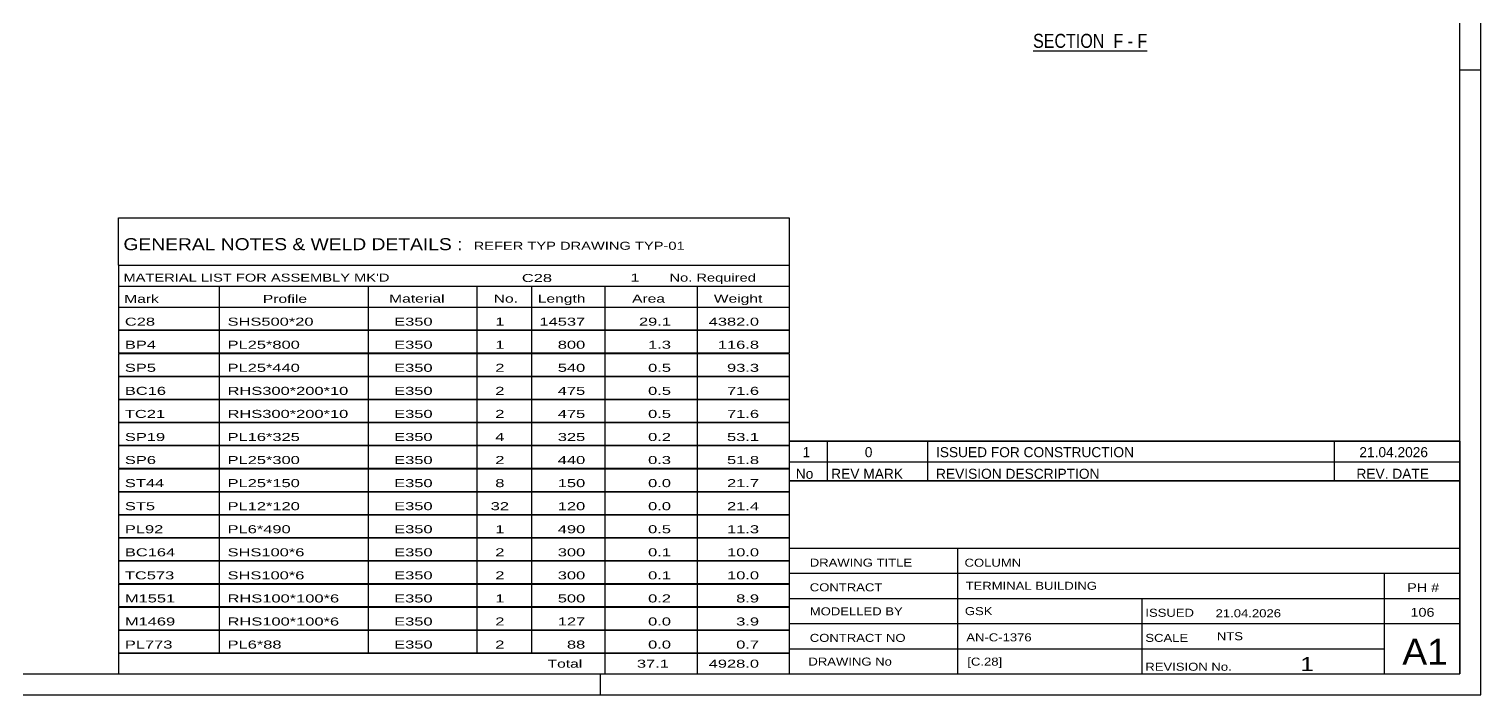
# Model space of a CAD drawing. Header units: millimetres. Extents: x -130 to 464, y -182 to 238.
# Drawn here: x 117.4 to 463.8, y -181.9 to -23.1 of the extents above; entities that cross this region are included whole.
import ezdxf

# ---------------------------------------------------------------- set-up
doc = ezdxf.new("R2010")
doc.units = ezdxf.units.MM
doc.styles.add('Arial Narrow', font='ARIALN.TTF', dxfattribs={"height": 0.2})

# ---------------------------------------------------------------- blocks, each defined once
blk = doc.blocks.new('Unknown-284928763-1134')
at = {"color": 5, "linetype": 'Continuous'}
for p, q in [((463.79, -181.93), (463.79, 238.07)), ((458.79, -176.93), (458.79, 233.07)), ((463.79, -32.93), (458.79, -32.93)), ((-125.21, -176.93), (458.79, -176.93)), ((253.79, -181.93), (253.79, -176.93)), ((-130.21, -181.93), (463.79, -181.93))]:
    blk.add_line(p, q, dxfattribs=at)
blk = doc.blocks.new('Unknown-284928763-15 - 3605')
at = {"color": 6, "linetype": 'Continuous'}
blk.add_line((356.95, -28.37), (384.17, -28.37), dxfattribs=at)
at = {"color": 0, "linetype": 'Continuous'}
blk.add_wipeout([(375.06, -27.62), (375.06, -24.12), (356.95, -24.12), (356.95, -27.62)], dxfattribs=at)
at = {"color": 7, "linetype": 'Continuous', "style": 'Arial Narrow'}
blk.add_text('SECTION ', height=3.34, dxfattribs=at).set_placement((356.95, -27.62))
at = {"color": 0, "linetype": 'Continuous'}
blk.add_wipeout([(378.45, -27.62), (378.45, -24.12), (376.11, -24.12), (376.11, -27.62)], dxfattribs=at)
blk.add_wipeout([(380.78, -27.62), (380.78, -24.12), (379.5, -24.12), (379.5, -27.62)], dxfattribs=at)
at = {"color": 7, "linetype": 'Continuous', "style": 'Arial Narrow'}
blk.add_text('F', height=3.34, dxfattribs=at).set_placement((376.11, -27.62))
at = {"color": 0, "linetype": 'Continuous'}
blk.add_wipeout([(384.17, -27.62), (384.17, -24.12), (381.83, -24.12), (381.83, -27.62)], dxfattribs=at)
at = {"color": 7, "linetype": 'Continuous', "style": 'Arial Narrow'}
for s, p in [('-', (379.5, -27.62)), ('F', (381.83, -27.62))]:
    blk.add_text(s, height=3.34, dxfattribs=at).set_placement(p)
blk = doc.blocks.new('Unknown-284928763-7226')
at = {"color": 7, "linetype": 'Continuous'}
for p, q in [((298.79, -130.88), (298.79, -176.93)), ((298.79, -130.88), (458.79, -130.88)), ((458.79, -130.93), (458.79, -176.93)), ((298.79, -146.93), (458.79, -146.93)), ((338.93, -146.93), (338.93, -176.93)), ((298.79, -152.93), (458.79, -152.93)), ((440.79, -176.88), (440.79, -152.88)), ((298.79, -158.93), (458.79, -158.93)), ((382.93, -158.93), (382.93, -176.93)), ((298.79, -164.93), (458.79, -164.93)), ((298.79, -170.93), (440.79, -170.93)), ((298.79, -176.93), (458.79, -176.93))]:
    blk.add_line(p, q, dxfattribs=at)
at = {"color": 7, "style": 'Arial Narrow'}
for s, height, width, p in [('DRAWING TITLE', 1.9089, 1.425378, (303.68, -151.33)), ('COLUMN', 1.909, 1.425378, (340.6, -151.35)), ('CONTRACT', 1.909, 1.425378, (303.68, -157.22)), ('TERMINAL BUILDING', 1.9089, 1.425378, (340.85, -156.86)), ('MODELLED BY', 1.9089, 1.425378, (303.68, -162.95)), ('GSK', 1.909, 1.425378, (340.68, -162.89)), ('ISSUED', 1.909, 1.425378, (383.73, -163.29)), ('21.04.2026', 1.909, 1.425378, (400.49, -163.41)), ('CONTRACT NO', 1.9089, 1.425378, (303.68, -169.28)), ('AN-C-1376', 1.909, 1.425378, (341.02, -169.15)), ('SCALE', 1.909, 1.425378, (383.73, -169.28)), ('A1', 6.204, 1.25, (445.03, -174.73)), ('DRAWING No', 1.909, 1.425378, (303.35, -174.93)), ('[C.28]', 1.909, 1.425378, (341.26, -174.94)), ('1', 3.34, 1.5, (420.71, -176.25)), ('REVISION No.', 1.9089, 1.425378, (383.73, -176.16))]:
    blk.add_text(s, height=height, dxfattribs=dict(at, width=width)).set_placement(p)
at = {"color": 7, "linetype": 'Continuous', "style": 'Arial Narrow'}
for s, height, width, p in [('PH #', 2.1, 1.42538, (446.19, -157.38)), ('106', 2.1, 1.42538, (446.98, -163.28)), ('NTS', 1.909, 1.425378, (400.79, -168.88))]:
    blk.add_text(s, height=height, dxfattribs=dict(at, width=width)).set_placement(p)
blk = doc.blocks.new('Unknown-284928763-7227')
at = {"color": 7, "linetype": 'Continuous'}
for p, q in [((298.79, -121.38), (458.79, -121.38)), ((458.79, -121.38), (298.79, -121.38)), ((298.79, -121.38), (298.79, -126.38)), ((307.79, -121.38), (307.79, -126.38)), ((331.79, -121.38), (331.79, -126.38)), ((428.79, -121.38), (428.79, -126.38)), ((458.79, -121.38), (458.79, -126.38)), ((298.79, -126.38), (458.79, -126.38)), ((298.79, -126.38), (298.79, -130.88)), ((298.79, -126.38), (458.79, -126.38)), ((307.79, -126.38), (307.79, -130.88)), ((331.79, -126.38), (331.79, -130.88)), ((428.79, -126.38), (428.79, -130.88)), ((458.79, -126.38), (458.79, -130.88)), ((458.79, -130.88), (298.79, -130.88))]:
    blk.add_line(p, q, dxfattribs=at)
at = {"color": 7, "linetype": 'Continuous', "style": 'Arial Narrow'}
for s, height, width, p in [('1', 2.39, 1.196471, (301.95, -125.23)), ('0', 2.39, 1.196471, (316.8, -125.23)), ('ISSUED FOR CONSTRUCTION', 2.3861, 1.196471, (333.79, -125.23)), ('21.04.2026', 2.386, 1.196471, (434.79, -125.23)), ('No', 2.386, 1.2, (300.34, -130.38)), ('REV MARK', 2.386, 1.2, (308.79, -130.38)), ('REVISION DESCRIPTION', 2.3861, 1.2, (333.79, -130.38)), ('REV. DATE', 2.386, 1.2, (434.08, -130.38))]:
    blk.add_text(s, height=height, dxfattribs=dict(at, width=width)).set_placement(p)
blk = doc.blocks.new('Unknown-284928763-7228')
at = {"color": 7, "linetype": 'Continuous'}
for p, q in [((138.79, -68.18), (298.79, -68.18)), ((138.79, -79.43), (138.79, -68.18)), ((298.79, -68.18), (298.79, -79.43)), ((138.79, -79.43), (298.79, -79.43)), ((138.79, -79.43), (138.79, -84.43)), ((298.79, -79.43), (298.79, -84.43)), ((138.79, -84.43), (298.79, -84.43)), ((138.79, -84.43), (138.79, -89.43)), ((162.79, -84.43), (162.79, -89.43)), ((198.29, -84.43), (198.29, -89.43)), ((224.29, -84.43), (224.29, -89.43)), ((237.29, -84.43), (237.29, -89.43)), ((254.79, -84.43), (254.79, -89.43)), ((276.79, -84.43), (276.79, -89.43)), ((298.79, -84.43), (298.79, -89.43)), ((138.79, -89.43), (298.79, -89.43)), ((138.79, -89.48), (138.79, -94.88)), ((138.79, -89.48), (298.79, -89.48)), ((162.79, -89.43), (162.79, -94.93)), ((198.29, -89.43), (198.29, -94.93)), ((224.29, -89.43), (224.29, -94.93)), ((237.29, -89.43), (237.29, -94.93)), ((254.79, -89.43), (254.79, -94.93)), ((276.79, -89.43), (276.79, -94.93)), ((298.79, -89.48), (298.79, -94.88)), ((138.79, -94.88), (298.79, -94.88)), ((138.79, -94.98), (138.79, -100.38)), ((138.79, -94.98), (298.79, -94.98)), ((162.79, -94.93), (162.79, -100.43)), ((198.29, -94.93), (198.29, -100.43)), ((224.29, -94.93), (224.29, -100.43)), ((237.29, -94.93), (237.29, -100.43)), ((254.79, -94.93), (254.79, -100.43)), ((276.79, -94.93), (276.79, -100.43)), ((298.79, -94.98), (298.79, -100.38)), ((138.79, -100.38), (298.79, -100.38)), ((162.79, -100.43), (162.79, -105.93)), ((198.29, -100.43), (198.29, -105.93)), ((224.29, -100.43), (224.29, -105.93)), ((237.29, -100.43), (237.29, -105.93)), ((254.79, -100.43), (254.79, -105.93)), ((276.79, -100.43), (276.79, -105.93)), ((138.79, -100.48), (138.79, -105.88)), ((138.79, -100.48), (298.79, -100.48)), ((298.79, -100.48), (298.79, -105.88)), ((138.79, -105.88), (298.79, -105.88)), ((138.79, -105.98), (138.79, -111.38)), ((138.79, -105.98), (298.79, -105.98)), ((162.79, -105.93), (162.79, -111.43)), ((198.29, -105.93), (198.29, -111.43)), ((224.29, -105.93), (224.29, -111.43)), ((237.29, -105.93), (237.29, -111.43)), ((254.79, -105.93), (254.79, -111.43)), ((276.79, -105.93), (276.79, -111.43)), ((298.79, -105.98), (298.79, -111.38)), ((138.79, -111.38), (298.79, -111.38)), ((138.79, -111.48), (138.79, -116.88)), ((138.79, -111.48), (298.79, -111.48)), ((162.79, -111.43), (162.79, -116.93)), ((198.29, -111.43), (198.29, -116.93)), ((224.29, -111.43), (224.29, -116.93)), ((237.29, -111.43), (237.29, -116.93)), ((254.79, -111.43), (254.79, -116.93)), ((276.79, -111.43), (276.79, -116.93)), ((298.79, -111.48), (298.79, -116.88)), ((138.79, -116.88), (298.79, -116.88)), ((138.79, -116.98), (138.79, -122.38)), ((138.79, -116.98), (298.79, -116.98)), ((162.79, -116.93), (162.79, -122.43)), ((198.29, -116.93), (198.29, -122.43)), ((224.29, -116.93), (224.29, -122.43)), ((237.29, -116.93), (237.29, -122.43)), ((254.79, -116.93), (254.79, -122.43)), ((276.79, -116.93), (276.79, -122.43)), ((298.79, -116.98), (298.79, -122.38)), ((138.79, -122.38), (298.79, -122.38)), ((138.79, -122.48), (138.79, -127.88)), ((138.79, -122.48), (298.79, -122.48)), ((162.79, -122.43), (162.79, -127.93)), ((198.29, -122.43), (198.29, -127.93)), ((224.29, -122.43), (224.29, -127.93)), ((237.29, -122.43), (237.29, -127.93)), ((254.79, -122.43), (254.79, -127.93)), ((276.79, -122.43), (276.79, -127.93)), ((298.79, -122.48), (298.79, -127.88)), ((138.79, -127.88), (298.79, -127.88)), ((138.79, -127.98), (138.79, -133.38)), ((138.79, -127.98), (298.79, -127.98)), ((162.79, -127.93), (162.79, -133.43)), ((198.29, -127.93), (198.29, -133.43)), ((224.29, -127.93), (224.29, -133.43)), ((237.29, -127.93), (237.29, -133.43)), ((254.79, -127.93), (254.79, -133.43)), ((276.79, -127.93), (276.79, -133.43)), ((298.79, -127.98), (298.79, -133.38)), ((138.79, -133.38), (298.79, -133.38)), ((138.79, -133.48), (138.79, -138.88)), ((138.79, -133.48), (298.79, -133.48)), ((162.79, -133.43), (162.79, -138.93)), ((198.29, -133.43), (198.29, -138.93)), ((224.29, -133.43), (224.29, -138.93)), ((237.29, -133.43), (237.29, -138.93)), ((254.79, -133.43), (254.79, -138.93)), ((276.79, -133.43), (276.79, -138.93)), ((298.79, -133.48), (298.79, -138.88)), ((138.79, -138.88), (298.79, -138.88)), ((138.79, -138.98), (138.79, -144.38)), ((138.79, -138.98), (298.79, -138.98)), ((162.79, -138.93), (162.79, -144.43)), ((198.29, -138.93), (198.29, -144.43)), ((224.29, -138.93), (224.29, -144.43)), ((237.29, -138.93), (237.29, -144.43)), ((254.79, -138.93), (254.79, -144.43)), ((276.79, -138.93), (276.79, -144.43)), ((298.79, -138.98), (298.79, -144.38)), ((138.79, -144.38), (298.79, -144.38)), ((138.79, -144.48), (138.79, -149.88)), ((138.79, -144.48), (298.79, -144.48)), ((162.79, -144.43), (162.79, -149.93)), ((198.29, -144.43), (198.29, -149.93)), ((224.29, -144.43), (224.29, -149.93)), ((237.29, -144.43), (237.29, -149.93)), ((254.79, -144.43), (254.79, -149.93)), ((276.79, -144.43), (276.79, -149.93)), ((298.79, -144.48), (298.79, -149.88)), ((138.79, -149.88), (298.79, -149.88)), ((138.79, -149.98), (138.79, -155.38)), ((138.79, -149.98), (298.79, -149.98)), ((162.79, -149.93), (162.79, -155.43)), ((198.29, -149.93), (198.29, -155.43)), ((224.29, -149.93), (224.29, -155.43)), ((237.29, -149.93), (237.29, -155.43)), ((254.79, -149.93), (254.79, -155.43)), ((276.79, -149.93), (276.79, -155.43)), ((298.79, -149.98), (298.79, -155.38)), ((138.79, -155.38), (298.79, -155.38)), ((138.79, -155.48), (138.79, -160.88)), ((138.79, -155.48), (298.79, -155.48)), ((162.79, -155.43), (162.79, -160.93)), ((198.29, -155.43), (198.29, -160.93)), ((224.29, -155.43), (224.29, -160.93)), ((237.29, -155.43), (237.29, -160.93)), ((254.79, -155.43), (254.79, -160.93)), ((276.79, -155.43), (276.79, -160.93)), ((298.79, -155.48), (298.79, -160.88)), ((138.79, -160.88), (298.79, -160.88)), ((138.79, -160.98), (138.79, -166.38)), ((138.79, -160.98), (298.79, -160.98)), ((162.79, -160.93), (162.79, -166.43)), ((198.29, -160.93), (198.29, -166.43)), ((224.29, -160.93), (224.29, -166.43)), ((237.29, -160.93), (237.29, -166.43)), ((254.79, -160.93), (254.79, -166.43)), ((276.79, -160.93), (276.79, -166.43)), ((298.79, -160.98), (298.79, -166.38)), ((138.79, -166.38), (298.79, -166.38)), ((138.79, -166.48), (138.79, -171.88)), ((138.79, -166.48), (298.79, -166.48)), ((162.79, -166.43), (162.79, -171.93)), ((198.29, -166.43), (198.29, -171.93)), ((224.29, -166.43), (224.29, -171.93)), ((237.29, -166.43), (237.29, -171.93)), ((254.79, -166.43), (254.79, -171.93)), ((276.79, -166.43), (276.79, -171.93)), ((298.79, -166.48), (298.79, -171.88)), ((138.79, -171.88), (298.79, -171.88)), ((138.79, -171.93), (298.79, -171.93)), ((138.79, -171.93), (138.79, -176.93)), ((254.79, -171.93), (254.79, -176.93)), ((276.79, -171.93), (276.79, -176.93)), ((298.79, -171.93), (298.79, -176.93)), ((138.79, -176.93), (298.79, -176.93))]:
    blk.add_line(p, q, dxfattribs=at)
at = {"color": 7, "style": 'Arial Narrow'}
for s, height, width, p in [('GENERAL NOTES & WELD DETAILS :', 2.8633, 1.4, (139.95, -75.87)), ('REFER TYP DRAWING TYP-01', 1.9089, 1.6, (223.49, -75.77)), ("MATERIAL LIST FOR ASSEMBLY MK'D", 1.9089, 1.6, (139.95, -83.37)), ('C28', 1.909, 1.794707, (234.99, -83.46)), ('1', 1.91, 1.794707, (260.88, -83.37)), ('No. Required', 1.9089, 1.6, (270.21, -83.37)), ('Mark', 1.909, 1.7, (140.13, -88.43)), ('Profile', 1.909, 1.7, (173.21, -88.43)), ('Material', 1.909, 1.7, (203.33, -88.37)), ('No.', 1.909, 1.7, (228.29, -88.37)), ('Length', 1.909, 1.7, (238.79, -88.37)), ('Area', 1.909, 1.7, (261.29, -88.37)), ('Weight', 1.909, 1.7, (280.79, -88.37))]:
    blk.add_text(s, height=height, dxfattribs=dict(at, width=width)).set_placement(p)
at = {"color": 7, "linetype": 'Continuous', "style": 'Arial Narrow'}
for s, height, width, p in [('C28', 1.909, 1.794707, (140.29, -93.87)), ('SHS500*20', 1.909, 1.794707, (164.79, -93.87)), ('E350', 1.909, 1.794707, (204.53, -93.87)), ('1', 1.91, 1.794707, (228.65, -93.87)), ('14537', 1.909, 1.794707, (239.19, -93.87)), ('29.1', 1.909, 1.794707, (262.93, -93.87)), ('4382.0', 1.909, 1.794707, (279.56, -93.87)), ('BP4', 1.909, 1.794707, (140.29, -99.37)), ('PL25*800', 1.909, 1.794707, (164.79, -99.37)), ('E350', 1.909, 1.794707, (204.53, -99.37)), ('1', 1.91, 1.794707, (228.65, -99.37)), ('800', 1.909, 1.794707, (243.56, -99.37)), ('1.3', 1.909, 1.794707, (265.11, -99.37)), ('116.8', 1.909, 1.794707, (281.75, -99.37)), ('SP5', 1.909, 1.794707, (140.29, -104.87)), ('PL25*440', 1.909, 1.794707, (164.79, -104.87)), ('E350', 1.909, 1.794707, (204.53, -104.87)), ('2', 1.91, 1.794707, (228.65, -104.87)), ('540', 1.909, 1.794707, (243.56, -104.87)), ('0.5', 1.909, 1.794707, (265.11, -104.87)), ('93.3', 1.909, 1.794707, (283.94, -104.87)), ('BC16', 1.909, 1.794707, (140.29, -110.37)), ('RHS300*200*10', 1.9089, 1.794707, (164.79, -110.37)), ('E350', 1.909, 1.794707, (204.53, -110.37)), ('2', 1.91, 1.794707, (228.65, -110.37)), ('475', 1.909, 1.794707, (243.56, -110.37)), ('0.5', 1.909, 1.794707, (265.11, -110.37)), ('71.6', 1.909, 1.794707, (283.94, -110.37)), ('TC21', 1.909, 1.794707, (140.29, -115.87)), ('RHS300*200*10', 1.9089, 1.794707, (164.79, -115.87)), ('E350', 1.909, 1.794707, (204.53, -115.87)), ('2', 1.91, 1.794707, (228.65, -115.87)), ('475', 1.909, 1.794707, (243.56, -115.87)), ('0.5', 1.909, 1.794707, (265.11, -115.87)), ('71.6', 1.909, 1.794707, (283.94, -115.87)), ('SP19', 1.909, 1.794707, (140.29, -121.37)), ('PL16*325', 1.909, 1.794707, (164.79, -121.37)), ('E350', 1.909, 1.794707, (204.53, -121.37)), ('4', 1.91, 1.794707, (228.65, -121.37)), ('325', 1.909, 1.794707, (243.56, -121.37)), ('0.2', 1.909, 1.794707, (265.11, -121.37)), ('53.1', 1.909, 1.794707, (283.94, -121.37)), ('SP6', 1.909, 1.794707, (140.29, -126.87)), ('PL25*300', 1.909, 1.794707, (164.79, -126.87)), ('E350', 1.909, 1.794707, (204.53, -126.87)), ('2', 1.91, 1.794707, (228.65, -126.87)), ('440', 1.909, 1.794707, (243.56, -126.87)), ('0.3', 1.909, 1.794707, (265.11, -126.87)), ('51.8', 1.909, 1.794707, (283.94, -126.87)), ('ST44', 1.909, 1.794707, (140.29, -132.37)), ('PL25*150', 1.909, 1.794707, (164.79, -132.37)), ('E350', 1.909, 1.794707, (204.53, -132.37)), ('8', 1.91, 1.794707, (228.65, -132.37)), ('150', 1.909, 1.794707, (243.56, -132.37)), ('0.0', 1.909, 1.794707, (265.11, -132.37)), ('21.7', 1.909, 1.794707, (283.94, -132.37)), ('ST5', 1.909, 1.794707, (140.29, -137.87)), ('PL12*120', 1.909, 1.794707, (164.79, -137.87)), ('E350', 1.909, 1.794707, (204.53, -137.87)), ('32', 1.909, 1.794707, (227.56, -137.87)), ('120', 1.909, 1.794707, (243.56, -137.87)), ('0.0', 1.909, 1.794707, (265.11, -137.87)), ('21.4', 1.909, 1.794707, (283.94, -137.87)), ('PL92', 1.909, 1.794707, (140.29, -143.37)), ('PL6*490', 1.909, 1.794707, (164.79, -143.37)), ('E350', 1.909, 1.794707, (204.53, -143.37)), ('1', 1.91, 1.794707, (228.65, -143.37)), ('490', 1.909, 1.794707, (243.56, -143.37)), ('0.5', 1.909, 1.794707, (265.11, -143.37)), ('11.3', 1.909, 1.794707, (283.94, -143.37)), ('BC164', 1.909, 1.794707, (140.29, -148.87)), ('SHS100*6', 1.909, 1.794707, (164.79, -148.87)), ('E350', 1.909, 1.794707, (204.53, -148.87)), ('2', 1.91, 1.794707, (228.65, -148.87)), ('300', 1.909, 1.794707, (243.56, -148.87)), ('0.1', 1.909, 1.794707, (265.11, -148.87)), ('10.0', 1.909, 1.794707, (283.94, -148.87)), ('TC573', 1.909, 1.794707, (140.29, -154.37)), ('SHS100*6', 1.909, 1.794707, (164.79, -154.37)), ('E350', 1.909, 1.794707, (204.53, -154.37)), ('2', 1.91, 1.794707, (228.65, -154.37)), ('300', 1.909, 1.794707, (243.56, -154.37)), ('0.1', 1.909, 1.794707, (265.11, -154.37)), ('10.0', 1.909, 1.794707, (283.94, -154.37)), ('M1551', 1.909, 1.794707, (140.29, -159.87)), ('RHS100*100*6', 1.9089, 1.794707, (164.79, -159.87)), ('E350', 1.909, 1.794707, (204.53, -159.87)), ('1', 1.91, 1.794707, (228.65, -159.87)), ('500', 1.909, 1.794707, (243.56, -159.87)), ('0.2', 1.909, 1.794707, (265.11, -159.87)), ('8.9', 1.909, 1.794707, (286.12, -159.87)), ('M1469', 1.909, 1.794707, (140.29, -165.37)), ('RHS100*100*6', 1.9089, 1.794707, (164.79, -165.37)), ('E350', 1.909, 1.794707, (204.53, -165.37)), ('2', 1.91, 1.794707, (228.65, -165.37)), ('127', 1.909, 1.794707, (243.56, -165.37)), ('0.0', 1.909, 1.794707, (265.11, -165.37)), ('3.9', 1.909, 1.794707, (286.12, -165.37)), ('PL773', 1.909, 1.794707, (140.29, -170.87)), ('PL6*88', 1.909, 1.794707, (164.79, -170.87)), ('E350', 1.909, 1.794707, (204.53, -170.87)), ('2', 1.91, 1.794707, (228.65, -170.87)), ('88', 1.909, 1.794707, (245.75, -170.87)), ('0.0', 1.909, 1.794707, (265.11, -170.87)), ('0.7', 1.909, 1.794707, (286.12, -170.87)), ('Total', 1.909, 1.7, (241.13, -175.43)), ('37.1', 1.909, 1.794707, (262.44, -175.43)), ('4928.0', 1.909, 1.794707, (279.56, -175.43))]:
    blk.add_text(s, height=height, dxfattribs=dict(at, width=width)).set_placement(p)

msp = doc.modelspace()

# ---------------------------------------------------------------- block references
for name in ['Unknown-284928763-1134', 'Unknown-284928763-7228', 'Unknown-284928763-7227', 'Unknown-284928763-7226']:
    msp.add_blockref(name, (0, 0))

# ---------------------------------------------------------------- next in the draw order: block references
msp.add_blockref('Unknown-284928763-15 - 3605', (0, 0))

doc.saveas('drawing.dxf')
